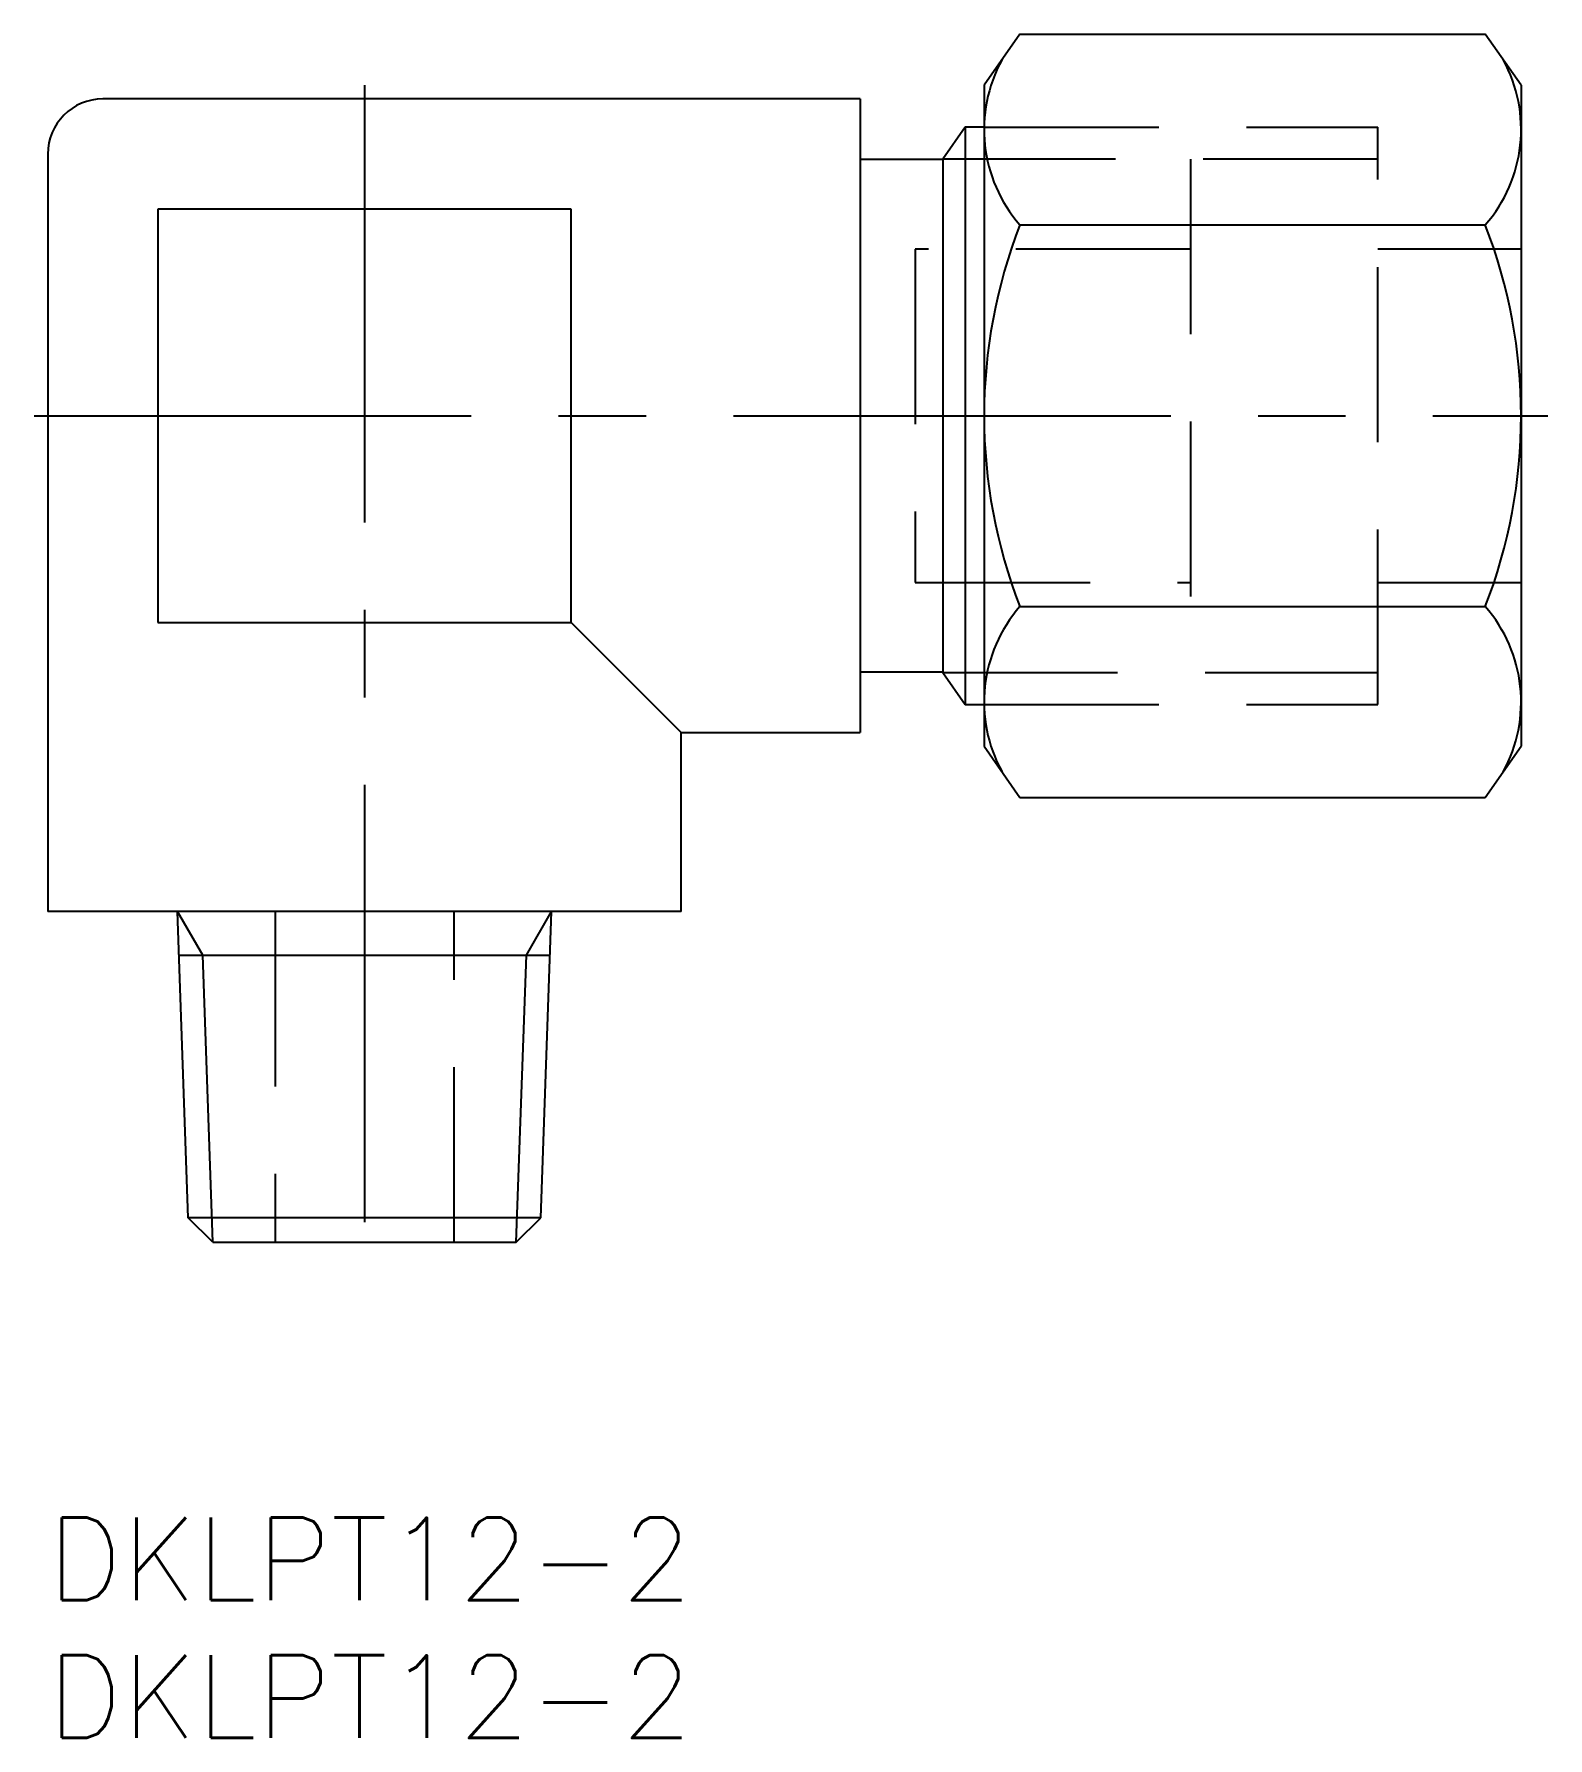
# Model space of a CAD drawing. Extents: x -0.5 to 54.5, y -8 to 53.9.
import ezdxf

# ---------------------------------------------------------------- set-up
doc = ezdxf.new("R2010")
doc.units = 0
doc.header["$LTSCALE"] = 0.5
doc.linetypes.add('CENTER', pattern=[50.8, 31.75, -6.35, 6.35, -6.35])
doc.linetypes.add('DASHED', pattern=[19.05, 12.7, -6.35])
for name, color, linetype in [('MSM_CENTER', 1, 'CENTER'), ('MSM_CONTINUOUS', 7, 'CONTINUOUS'), ('MSM_DASHED', 4, 'DASHED'), ('MSM_NARROW', 5, 'CONTINUOUS'), ('MSM_PART_NUMBER', 7, 'CONTINUOUS')]:
    doc.layers.add(name, color=color, linetype=linetype)
doc.styles.get("Standard").update_dxf_attribs({"font": 'txt.shx', "height": 1.5, "bigfont": 'bigfont.shx'})

# ---------------------------------------------------------------- blocks, each defined once
blk = doc.blocks.new('*U13')
at = {"layer": 'MSM_PART_NUMBER'}
blk.add_text('DKLPT12-2', height=3, dxfattribs=at).set_placement((0, -3))
blk = doc.blocks.new('*U14')
at = {"layer": 'MSM_PART_NUMBER'}
blk.add_text('DKLPT12-2', height=3, dxfattribs=at).set_placement((0, -8))

msp = doc.modelspace()

# ---------------------------------------------------------------- linework, layer by layer
at = {"layer": 'MSM_CENTER'}
for p, q in [((11.5, 52), (11.5, 9.4)), ((-0.5, 40), (54.475, 40))]:
    msp.add_line(p, q, dxfattribs=at)
at = {"layer": 'MSM_CONTINUOUS'}
for p, q in [((35.3, 53.856), (34, 52)), ((35.3, 53.856), (52.2, 53.856)), ((53.5, 52), (52.2, 53.856)), ((34, 52), (34, 28)), ((53.5, 52), (53.5, 28)), ((29.5, 51.5), (2, 51.5)), ((29.5, 51.5), (29.5, 28.5)), ((33.314, 50.477), (32.5, 49.316)), ((34, 50.477), (33.314, 50.477)), ((33.314, 50.477), (33.314, 29.522)), ((0, 49.5), (0, 22)), ((32.5, 49.3), (29.5, 49.3)), ((32.5, 49.316), (32.5, 30.684)), ((4, 47.5), (4, 32.5)), ((19, 47.5), (4, 47.5)), ((19, 32.5), (19, 47.5)), ((35.3, 46.928), (52.2, 46.928)), ((35.3, 33.072), (52.2, 33.072)), ((4, 32.5), (19, 32.5)), ((19, 32.5), (23, 28.5)), ((29.5, 30.7), (32.5, 30.7)), ((32.5, 30.684), (33.314, 29.522)), ((33.314, 29.522), (34, 29.522)), ((23, 22), (23, 28.5)), ((23, 28.5), (29.5, 28.5)), ((34, 28), (35.3, 26.144)), ((52.2, 26.144), (53.5, 28)), ((35.3, 26.144), (52.2, 26.144)), ((23, 22), (0, 22)), ((5.1, 10.887), (4.712, 22)), ((17.9, 10.887), (18.288, 22)), ((4.767, 20.422), (18.233, 20.422)), ((17.9, 10.887), (5.1, 10.887)), ((5.987, 10), (5.1, 10.887)), ((17.013, 10), (17.9, 10.887)), ((5.987, 10), (17.013, 10))]:
    msp.add_line(p, q, dxfattribs=at)
for centre, radius, start, end in [((39.263, 50.392), 5.264, 151.1562, 221.1562), ((48.237, 50.392), 5.264, 318.8438, 28.8438), ((2, 49.5), 2, 90, 180), ((53.113, 40), 19.113, 158.7474, 201.2526), ((34.387, 40), 19.113, 338.7474, 21.2526), ((39.263, 29.608), 5.264, 138.8438, 208.8438), ((48.237, 29.608), 5.264, 331.1562, 41.1562)]:
    msp.add_arc(centre, radius, start, end, dxfattribs=at)
at = {"layer": 'MSM_DASHED'}
for p, q in [((34, 50.477), (48.3, 50.477)), ((48.3, 29.522), (48.3, 50.477)), ((48.3, 49.316), (32.5, 49.316)), ((41.5, 49.316), (41.5, 30.684)), ((41.5, 46.05), (31.5, 46.05)), ((31.5, 46.05), (31.5, 33.95)), ((53.5, 46.05), (48.3, 46.05)), ((31.5, 33.95), (41.5, 33.95)), ((48.3, 33.95), (53.5, 33.95)), ((32.5, 30.684), (48.3, 30.684)), ((34, 29.522), (48.3, 29.522)), ((8.25, 22), (8.25, 10)), ((14.75, 10), (14.75, 22))]:
    msp.add_line(p, q, dxfattribs=at)
at = {"layer": 'MSM_NARROW'}
for p, q in [((5.623, 20.422), (4.712, 22)), ((17.377, 20.422), (18.288, 22)), ((5.987, 10), (5.623, 20.422)), ((17.013, 10), (17.377, 20.422))]:
    msp.add_line(p, q, dxfattribs=at)

# ---------------------------------------------------------------- block references
at = {"layer": 'MSM_CONTINUOUS'}
for name in ['*U13', '*U14']:
    msp.add_blockref(name, (0, 0), dxfattribs=at)

doc.saveas('drawing.dxf')
